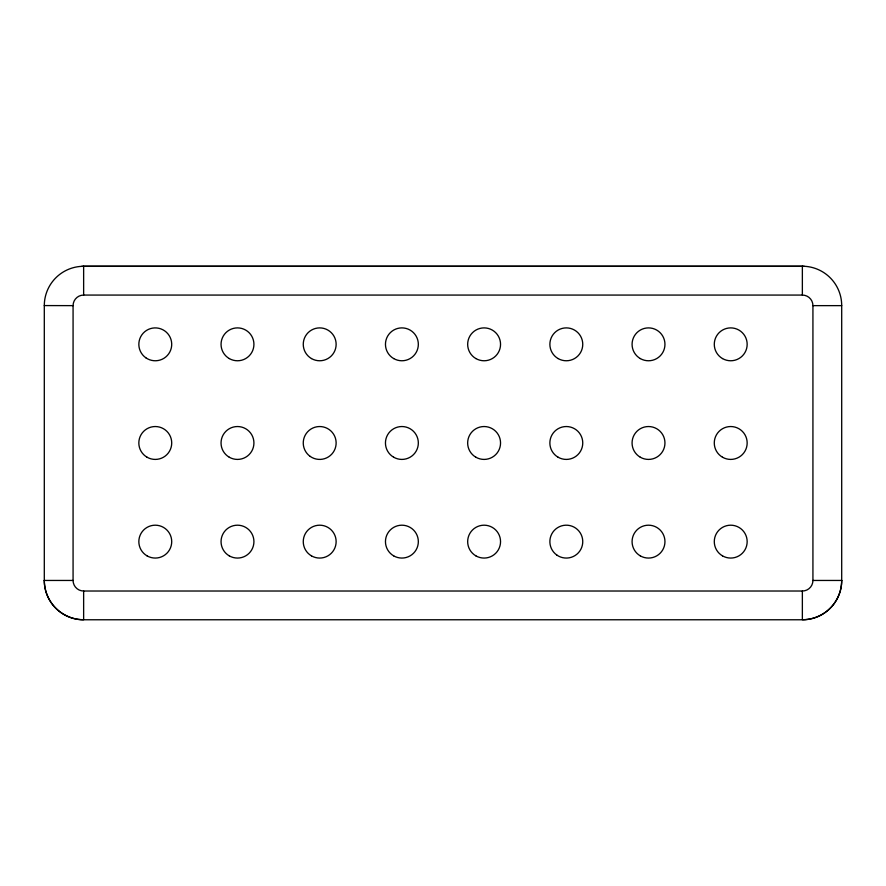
<?xml version="1.0" encoding="UTF-8"?>
<svg xmlns="http://www.w3.org/2000/svg" width="886" height="886" viewBox="0 0 886 886"><rect width="100%" height="100%" fill="white"/><g stroke="black" fill="none" stroke-linecap="round" stroke-linejoin="round"><path stroke-width="1.33" d="M73.073 305.637L44.3 305.57L44.3 580.452A39.338 39.338 0 0 0 82.42 619.768L803.58 619.768A39.338 39.338 0 0 0 841.7 580.452L841.7 305.57A39.338 39.338 0 0 0 802.362 266.232L83.638 266.232L83.638 295.071A10.566 10.566 0 0 0 73.073 305.637L73.073 580.452A10.566 10.566 0 0 0 83.638 591.017L83.638 619.768M81.722 266.343L804.278 266.343M83.638 295.071L802.362 295.071A10.566 10.566 0 0 1 812.927 305.637L812.927 580.452A10.566 10.566 0 0 1 802.362 591.017L83.638 591.017M812.927 305.637L841.7 305.637M44.843 580.385L44.3 580.385A39.338 39.338 0 0 0 82.763 619.713M841.157 580.385L841.7 580.385A39.338 39.338 0 0 1 803.237 619.713M44.3 580.452L73.073 580.452M812.927 580.452L841.7 580.452M802.362 266.232L802.362 295.071M802.362 591.017L802.362 619.768M44.3 305.637A39.338 39.338 0 0 1 83.638 266.298M145.813 357.778A16.446 16.446 0 0 0 171.651 345.806A16.446 16.446 0 0 0 148.372 329.415A16.446 16.446 0 0 0 145.813 357.778M229.264 358.564A16.446 16.446 0 0 0 253.928 344.333A16.446 16.446 0 0 0 229.264 330.09A16.446 16.446 0 0 0 229.264 358.564M311.473 358.564A16.446 16.446 0 0 0 336.137 344.333A16.446 16.446 0 0 0 311.473 330.09A16.446 16.446 0 0 0 311.473 358.564M393.672 358.564A16.446 16.446 0 0 0 418.336 344.333A16.446 16.446 0 0 0 393.672 330.09A16.446 16.446 0 0 0 393.672 358.564M475.882 358.564A16.446 16.446 0 0 0 500.546 344.333A16.446 16.446 0 0 0 475.882 330.09A16.446 16.446 0 0 0 475.882 358.564M558.091 358.564A16.446 16.446 0 0 0 582.755 344.333A16.446 16.446 0 0 0 558.091 330.09A16.446 16.446 0 0 0 558.091 358.564M640.29 358.564A16.446 16.446 0 0 0 664.954 344.333A16.446 16.446 0 0 0 640.29 330.09A16.446 16.446 0 0 0 640.29 358.564M722.5 358.564A16.446 16.446 0 0 0 747.164 344.333A16.446 16.446 0 0 0 722.5 330.09A16.446 16.446 0 0 0 722.5 358.564M722.5 457.22A16.446 16.446 0 0 0 747.164 442.978A16.446 16.446 0 0 0 722.5 428.735A16.446 16.446 0 0 0 722.5 457.22M640.29 457.22A16.446 16.446 0 0 0 664.954 442.978A16.446 16.446 0 0 0 640.29 428.735A16.446 16.446 0 0 0 640.29 457.22M558.091 457.22A16.446 16.446 0 0 0 582.755 442.978A16.446 16.446 0 0 0 558.091 428.735A16.446 16.446 0 0 0 558.091 457.22M475.882 457.22A16.446 16.446 0 0 0 500.546 442.978A16.446 16.446 0 0 0 475.882 428.735A16.446 16.446 0 0 0 475.882 457.22M393.672 457.22A16.446 16.446 0 0 0 418.336 442.978A16.446 16.446 0 0 0 393.672 428.735A16.446 16.446 0 0 0 393.672 457.22M310.222 456.423A16.446 16.446 0 0 0 336.071 444.451A16.446 16.446 0 0 0 312.78 428.06A16.446 16.446 0 0 0 310.222 456.423M229.264 457.22A16.446 16.446 0 0 0 253.928 442.978A16.446 16.446 0 0 0 229.264 428.735A16.446 16.446 0 0 0 229.264 457.22M147.054 457.22A16.446 16.446 0 0 0 171.718 442.978A16.446 16.446 0 0 0 147.054 428.735A16.446 16.446 0 0 0 147.054 457.22M722.5 555.865A16.446 16.446 0 0 0 747.164 541.623A16.446 16.446 0 0 0 722.5 527.391A16.446 16.446 0 0 0 722.5 555.865M640.29 555.865A16.446 16.446 0 0 0 664.954 541.623A16.446 16.446 0 0 0 640.29 527.391A16.446 16.446 0 0 0 640.29 555.865M556.84 555.068A16.446 16.446 0 0 0 582.689 543.107A16.446 16.446 0 0 0 559.398 526.705A16.446 16.446 0 0 0 556.84 555.068M475.882 555.865A16.446 16.446 0 0 0 500.546 541.623A16.446 16.446 0 0 0 475.882 527.391A16.446 16.446 0 0 0 475.882 555.865M393.672 555.865A16.446 16.446 0 0 0 418.336 541.623A16.446 16.446 0 0 0 393.672 527.391A16.446 16.446 0 0 0 393.672 555.865M311.473 555.865A16.446 16.446 0 0 0 336.137 541.623A16.446 16.446 0 0 0 311.473 527.391A16.446 16.446 0 0 0 311.473 555.865M229.264 555.865A16.446 16.446 0 0 0 253.928 541.623A16.446 16.446 0 0 0 229.264 527.391A16.446 16.446 0 0 0 229.264 555.865M147.054 555.865A16.446 16.446 0 0 0 171.718 541.623A16.446 16.446 0 0 0 147.054 527.391A16.446 16.446 0 0 0 147.054 555.865"/></g></svg>
